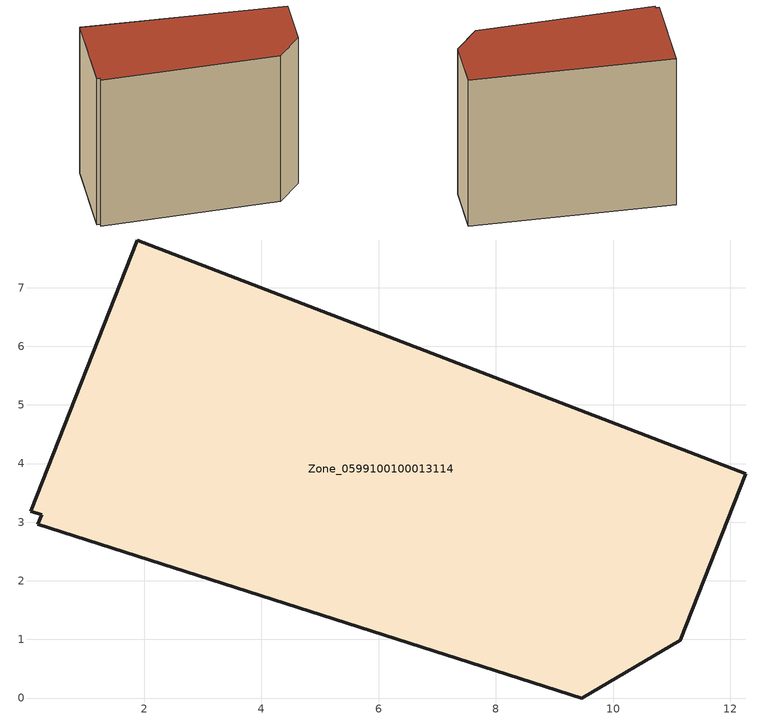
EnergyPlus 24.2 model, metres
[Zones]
Zone_0599100100013114
 floor ground (C_G): 11.15,0.99 9.46,0 0.18,2.96 0.25,3.13 0.07,3.18 1.88,7.82 12.27,3.83 z0
 wall outside (C_F): 9.46,0 11.15,0.99 12.27,3.83 1.88,7.82 0.07,3.18 0.25,3.13 0.18,2.96 9.46,0 z0:9.2
 roof outside (C_R): 1.88,7.82 0.07,3.18 0.25,3.13 0.18,2.96 9.46,0 11.15,0.99 12.27,3.83 z9.2
[BUILDING]
Pand.0599100100013114: North Axis=0; Terrain=City; Loads Convergence Tolerance Value=0.04; Temperature Convergence Tolerance Value=0.4; Solar Distribution=FullExterior; Maximum Number of Warmup Days=25; Minimum Number of Warmup Days=1
[Site:Location]
Rotterdam.The.Hague.AP_ZH_NLD Design_Conditions: Latitude=51.96; Longitude=4.45; Time Zone=1; Elevation=-4.5
[SITE:GROUNDTEMPERATURE:BUILDINGSURFACE]
18, 18, 18, 18, 18, 18, 18, 18, 18, 18, 18, 18
[MATERIAL] Thermal Absorptance=0.9; Solar Absorptance=0.7; Visible Absorptance=0.7
Name | Roughness | Thickness | Conductivity | Density | Specific Heat
G.TC.2015-2018 | MediumSmooth | 0.15 | 0.0428571 | 540 | 1210
F.TC.2015-2018 | Rough | 0.3 | 0.0666667 | 1920 | 840
R.TC.2015-2018 | MediumRough | 0.2 | 0.0333333 | 1500 | 1000
[CONSTRUCTION]
C_G: G.TC.2015-2018
C_F: F.TC.2015-2018
C_R: R.TC.2015-2018
[ZONE]
Zone_0599100100013114: Type=1; Multiplier=1; Ceiling Height=Autocalculate; Volume=Autocalculate; Floor Area=autocalculate; Part of Total Floor Area=Yes
[ZONEINFILTRATION:DESIGNFLOWRATE]
Infil_Zone_0599100100013114: Zone or ZoneList or Space or SpaceList=Zone_0599100100013114; Schedule=AlwaysOn; Design Flow Rate Calculation Method=Flow/Area; Flow Rate per Floor Area=0.0015; Constant Term Coefficient=1; Temperature Term Coefficient=0; Velocity Term Coefficient=0; Velocity Squared Term Coefficient=0
[HVACTEMPLATE:ZONE:IDEALLOADSAIRSYSTEM]
Zone_0599100100013114: Maximum Heating Supply Air Temperature=50; Minimum Cooling Supply Air Temperature=13; Maximum Heating Supply Air Humidity Ratio=0.0156; Minimum Cooling Supply Air Humidity Ratio=0.0077; Heating Limit=NoLimit; Cooling Limit=NoLimit; Dehumidification Control Type=ConstantSensibleHeatRatio; Cooling Sensible Heat Ratio=0.7; Dehumidification Setpoint=60; Humidification Control Type=None; Humidification Setpoint=30; Outdoor Air Method=None; Outdoor Air Flow Rate per Person=0.00944; Outdoor Air Flow Rate per Zone Floor Area=0; Outdoor Air Flow Rate per Zone=0; Demand Controlled Ventilation Type=None; Outdoor Air Economizer Type=NoEconomizer; Heat Recovery Type=None; Sensible Heat Recovery Effectiveness=0.7; Latent Heat Recovery Effectiveness=0.65
[ZONECONTROL:THERMOSTAT]
ThermostatControl_Zone_0599100100013114: Zone or ZoneList=Zone_0599100100013114; Control Type Schedule=DualSetpointControlType; Control 1=Thermostat_Zone_0599100100013114; Temperature Difference Between Cutout And Setpoint=0
[THERMOSTATSETPOINT:DUALSETPOINT]
Thermostat_Zone_0599100100013114: Heating Setpoint Temperature Schedule=HeatingSetpoint_Zone_0599100100013114; Cooling Setpoint Temperature Schedule=CoolingSetpoint_Zone_0599100100013114
[SCHEDULE:COMPACT]
HeatingSetpoint_Zone_0599100100013114: Through: 12/31, For: AllDays, Until: 24:00, 21
CoolingSetpoint_Zone_0599100100013114: Through: 12/31, For: AllDays, Until: 24:00, 24
DualSetpointControlType: Through: 12/31, For: AllDays, Until: 24:00, 4
AlwaysOn: Through: 12/31, For: AllDays, Until: 24:00, 1
